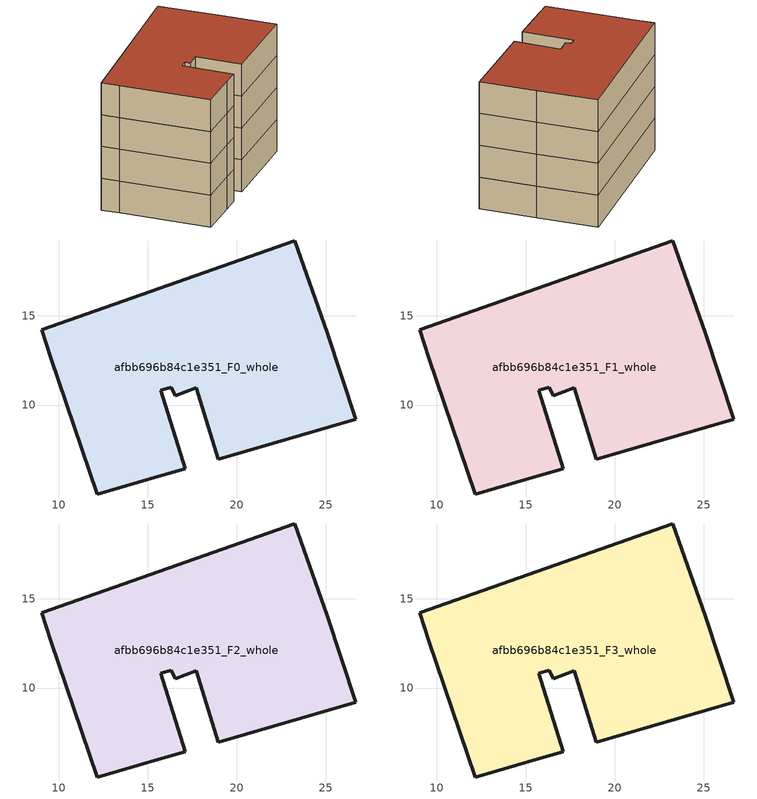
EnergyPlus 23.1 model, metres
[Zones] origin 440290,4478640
afbb696b84c1e351_F0_whole
 floor ground (EU_floor_Construction): 23.26,19.21 25.07,14.06 26.69,9.21 18.97,6.96 17.72,10.96 16.54,10.52 16.34,11 15.73,10.82 17.11,6.41 15.63,6 12.17,5.01 9.57,12.67 9.04,14.23 z0
 wall outside (EU_wall_Construction): 26.69,9.21 25.07,14.06 23.26,19.21 9.04,14.23 9.57,12.67 12.17,5.01 15.63,6 17.11,6.41 15.73,10.82 16.34,11 16.54,10.52 17.72,10.96 18.97,6.96 26.69,9.21 z0:3
afbb696b84c1e351_F1_whole
 floor to afbb696b84c1e351_F0_whole (EU_floor_Construction): 23.26,19.21 25.07,14.06 26.69,9.21 18.97,6.96 17.72,10.96 16.54,10.52 16.34,11 15.73,10.82 17.11,6.41 15.63,6 12.17,5.01 9.57,12.67 9.04,14.23 z3
 wall outside (EU_wall_Construction): 26.69,9.21 25.07,14.06 23.26,19.21 9.04,14.23 9.57,12.67 12.17,5.01 15.63,6 17.11,6.41 15.73,10.82 16.34,11 16.54,10.52 17.72,10.96 18.97,6.96 26.69,9.21 z3:6
afbb696b84c1e351_F2_whole
 floor to afbb696b84c1e351_F1_whole (EU_floor_Construction): 23.26,19.21 25.07,14.06 26.69,9.21 18.97,6.96 17.72,10.96 16.54,10.52 16.34,11 15.73,10.82 17.11,6.41 15.63,6 12.17,5.01 9.57,12.67 9.04,14.23 z6
 wall outside (EU_wall_Construction): 26.69,9.21 25.07,14.06 23.26,19.21 9.04,14.23 9.57,12.67 12.17,5.01 15.63,6 17.11,6.41 15.73,10.82 16.34,11 16.54,10.52 17.72,10.96 18.97,6.96 26.69,9.21 z6:9
afbb696b84c1e351_F3_whole
 floor to afbb696b84c1e351_F2_whole (EU_floor_Construction): 23.26,19.21 25.07,14.06 26.69,9.21 18.97,6.96 17.72,10.96 16.54,10.52 16.34,11 15.73,10.82 17.11,6.41 15.63,6 12.17,5.01 9.57,12.67 9.04,14.23 z9
 wall outside (EU_wall_Construction): 26.69,9.21 25.07,14.06 23.26,19.21 9.04,14.23 9.57,12.67 12.17,5.01 15.63,6 17.11,6.41 15.73,10.82 16.34,11 16.54,10.52 17.72,10.96 18.97,6.96 26.69,9.21 z9:12
 roof outside (EU_roof_Construction): 26.69,9.21 25.07,14.06 23.26,19.21 9.04,14.23 9.57,12.67 12.17,5.01 15.63,6 17.11,6.41 15.73,10.82 16.34,11 16.54,10.52 17.72,10.96 18.97,6.96 z12
[Building]
EU S2 Campaign: North Axis=0; Terrain=City; Solar Distribution=FullExterior
[Site:Location]
Madrid: Latitude=40.5; Longitude=-3.5; Time Zone=1; Elevation=609
[SizingPeriod:WeatherFileDays]
AnnualSizingPeriod: Begin Month=1; Begin Day of Month=1; End Month=12; End Day of Month=31; Day of Week for Start Day=Monday; Use Weather File Daylight Saving Period=No; Use Weather File Rain and Snow Indicators=No
[MATERIAL]
EU_InternalMass_Material: Roughness=MediumRough; Thickness=0.1; Conductivity=1; Density=1800; Specific Heat=900; Thermal Absorptance=0.9; Solar Absorptance=0.7; Visible Absorptance=0.7
[MATERIAL:NOMASS] Roughness=MediumRough; Thermal Absorptance=0.9; Solar Absorptance=0.7; Visible Absorptance=0.7
Name | Thermal Resistance
EU_wall_NoMass | 0.419739
EU_roof_NoMass | 0.352165
EU_floor_NoMass | 0.608284
[CONSTRUCTION]
EU_wall_Construction: EU_wall_NoMass
EU_roof_Construction: EU_roof_NoMass
EU_floor_Construction: EU_floor_NoMass
EU_InternalMass_Construction: EU_InternalMass_Material
[ZONE] Type=1; Multiplier=1; Ceiling Height=autocalculate; Volume=435.438; Floor Area=autocalculate; Part of Total Floor Area=Yes
afbb696b84c1e351_F0_whole; afbb696b84c1e351_F1_whole; afbb696b84c1e351_F2_whole; afbb696b84c1e351_F3_whole
[INTERNALMASS] Construction=EU_InternalMass_Construction; Surface Area=145.146
Name | Zone or ZoneList
afbb696b84c1e351_F0_whole_EU_InternalMass | afbb696b84c1e351_F0_whole
afbb696b84c1e351_F1_whole_EU_InternalMass | afbb696b84c1e351_F1_whole
afbb696b84c1e351_F2_whole_EU_InternalMass | afbb696b84c1e351_F2_whole
afbb696b84c1e351_F3_whole_EU_InternalMass | afbb696b84c1e351_F3_whole
[OTHEREQUIPMENT] Fuel Type=Electricity; Design Level Calculation Method=Watts/Area; Power per Zone Floor Area=1; Fraction Latent=0; Fraction Radiant=0; Fraction Lost=0; Carbon Dioxide Generation Rate=0; EndUse Subcategory=EU_Step8_InternalGains
Name | Zone or ZoneList or Space or SpaceList | Schedule
EU_Step8_InternalGain_afbb696b84c1e351_F0_whole_f000 | afbb696b84c1e351_F0_whole | EU_Step8_GainSchedule_afbb696b84c1e351_F0_whole_f000
EU_Step8_InternalGain_afbb696b84c1e351_F1_whole_f000 | afbb696b84c1e351_F1_whole | EU_Step8_GainSchedule_afbb696b84c1e351_F1_whole_f000
EU_Step8_InternalGain_afbb696b84c1e351_F2_whole_f000 | afbb696b84c1e351_F2_whole | EU_Step8_GainSchedule_afbb696b84c1e351_F2_whole_f000
EU_Step8_InternalGain_afbb696b84c1e351_F3_whole_f000 | afbb696b84c1e351_F3_whole | EU_Step8_GainSchedule_afbb696b84c1e351_F3_whole_f000
[ZONEVENTILATION:DESIGNFLOWRATE] Schedule=EU_AlwaysOn; Design Flow Rate Calculation Method=AirChanges/Hour; Air Changes per Hour=0.703302; Ventilation Type=Natural; Fan Pressure Rise=0; Fan Total Efficiency=1; Constant Term Coefficient=1; Temperature Term Coefficient=0; Velocity Term Coefficient=0; Velocity Squared Term Coefficient=0; Minimum Indoor Temperature=-100; Maximum Indoor Temperature=100; Delta Temperature=-100; Minimum Outdoor Temperature=-100; Maximum Outdoor Temperature=100; Maximum Wind Speed=40
Name | Zone or ZoneList or Space or SpaceList
EU_ConstantAir_afbb696b84c1e351_F0_whole | afbb696b84c1e351_F0_whole
EU_ConstantAir_afbb696b84c1e351_F1_whole | afbb696b84c1e351_F1_whole
EU_ConstantAir_afbb696b84c1e351_F2_whole | afbb696b84c1e351_F2_whole
EU_ConstantAir_afbb696b84c1e351_F3_whole | afbb696b84c1e351_F3_whole
[HVACTEMPLATE:THERMOSTAT] Constant Heating Setpoint=20; Constant Cooling Setpoint=50
EU_HeatOnly_afbb696b84c1e351_F0_whole; EU_HeatOnly_afbb696b84c1e351_F1_whole; EU_HeatOnly_afbb696b84c1e351_F2_whole; EU_HeatOnly_afbb696b84c1e351_F3_whole
[HVACTEMPLATE:ZONE:IDEALLOADSAIRSYSTEM] System Availability Schedule=EU_AlwaysOn; Maximum Heating Supply Air Temperature=50; Minimum Cooling Supply Air Temperature=13; Maximum Heating Supply Air Humidity Ratio=0.0156; Minimum Cooling Supply Air Humidity Ratio=0.0077; Heating Limit=NoLimit; Cooling Limit=NoLimit; Heating Availability Schedule=EU_AlwaysOn; Cooling Availability Schedule=EU_CoolingOff; Dehumidification Control Type=ConstantSensibleHeatRatio; Cooling Sensible Heat Ratio=0.7; Dehumidification Setpoint=60; Humidification Control Type=None; Humidification Setpoint=30; Outdoor Air Method=None; Outdoor Air Flow Rate per Person=0.00944; Outdoor Air Flow Rate per Zone Floor Area=0; Outdoor Air Flow Rate per Zone=0; Demand Controlled Ventilation Type=None; Outdoor Air Economizer Type=NoEconomizer; Heat Recovery Type=None; Sensible Heat Recovery Effectiveness=0.7; Latent Heat Recovery Effectiveness=0.65
Name | Template Thermostat
afbb696b84c1e351_F0_whole | EU_HeatOnly_afbb696b84c1e351_F0_whole
afbb696b84c1e351_F1_whole | EU_HeatOnly_afbb696b84c1e351_F1_whole
afbb696b84c1e351_F2_whole | EU_HeatOnly_afbb696b84c1e351_F2_whole
afbb696b84c1e351_F3_whole | EU_HeatOnly_afbb696b84c1e351_F3_whole
[SIZING:ZONE] Zone Cooling Design Supply Air Temperature Input Method=SupplyAirTemperature; Zone Cooling Design Supply Air Temperature=13; Zone Heating Design Supply Air Temperature Input Method=SupplyAirTemperature; Zone Heating Design Supply Air Temperature=50; Zone Cooling Design Supply Air Humidity Ratio=0.008; Zone Heating Design Supply Air Humidity Ratio=0.008; Cooling Design Air Flow Method=DesignDay; Cooling Design Air Flow Rate=0; Cooling Minimum Air Flow per Zone Floor Area=0.000762; Cooling Minimum Air Flow=0; Cooling Minimum Air Flow Fraction=0.2; Heating Design Air Flow Method=DesignDay; Heating Design Air Flow Rate=0; Heating Maximum Air Flow per Zone Floor Area=0.002032; Heating Maximum Air Flow=0.141576; Heating Maximum Air Flow Fraction=0.3; Account for Dedicated Outdoor Air System=No; Dedicated Outdoor Air System Control Strategy=NeutralSupplyAir; Dedicated Outdoor Air Low Setpoint Temperature for Design=autosize; Dedicated Outdoor Air High Setpoint Temperature for Design=autosize; Zone Load Sizing Method=Sensible Load Only No Latent Load; Zone Latent Cooling Design Supply Air Humidity Ratio Input Method=HumidityRatioDifference; Zone Cooling Design Supply Air Humidity Ratio Difference=0.005; Zone Latent Heating Design Supply Air Humidity Ratio Input Method=HumidityRatioDifference; Zone Humidification Design Supply Air Humidity Ratio Difference=0.005
afbb696b84c1e351_F0_whole; afbb696b84c1e351_F1_whole; afbb696b84c1e351_F2_whole; afbb696b84c1e351_F3_whole
[SCHEDULE:CONSTANT]
Name | Hourly Value
EU_AlwaysOn | 1
EU_CoolingOff | 0
[SCHEDULE:FILE] Column Number=1; Rows to Skip at Top=0; Number of Hours of Data=8760; Column Separator=Comma; Interpolate to Timestep=No; Minutes per Item=60; Adjust Schedule for Daylight Savings=Yes
Name | File
EU_Step8_GainSchedule_afbb696b84c1e351_F0_whole_f000 | C:\Users\o_iseri\Desktop\OpenUBEM\openubem\outputs\eu_evidence\EU-11\ES-MAD-BERRUGUETE\idfs\afbb696b84c1e351\afbb696b84c1e351_F0_whole_f000_gain.csv
EU_Step8_GainSchedule_afbb696b84c1e351_F1_whole_f000 | C:\Users\o_iseri\Desktop\OpenUBEM\openubem\outputs\eu_evidence\EU-11\ES-MAD-BERRUGUETE\idfs\afbb696b84c1e351\afbb696b84c1e351_F1_whole_f000_gain.csv
EU_Step8_GainSchedule_afbb696b84c1e351_F2_whole_f000 | C:\Users\o_iseri\Desktop\OpenUBEM\openubem\outputs\eu_evidence\EU-11\ES-MAD-BERRUGUETE\idfs\afbb696b84c1e351\afbb696b84c1e351_F2_whole_f000_gain.csv
EU_Step8_GainSchedule_afbb696b84c1e351_F3_whole_f000 | C:\Users\o_iseri\Desktop\OpenUBEM\openubem\outputs\eu_evidence\EU-11\ES-MAD-BERRUGUETE\idfs\afbb696b84c1e351\afbb696b84c1e351_F3_whole_f000_gain.csv
